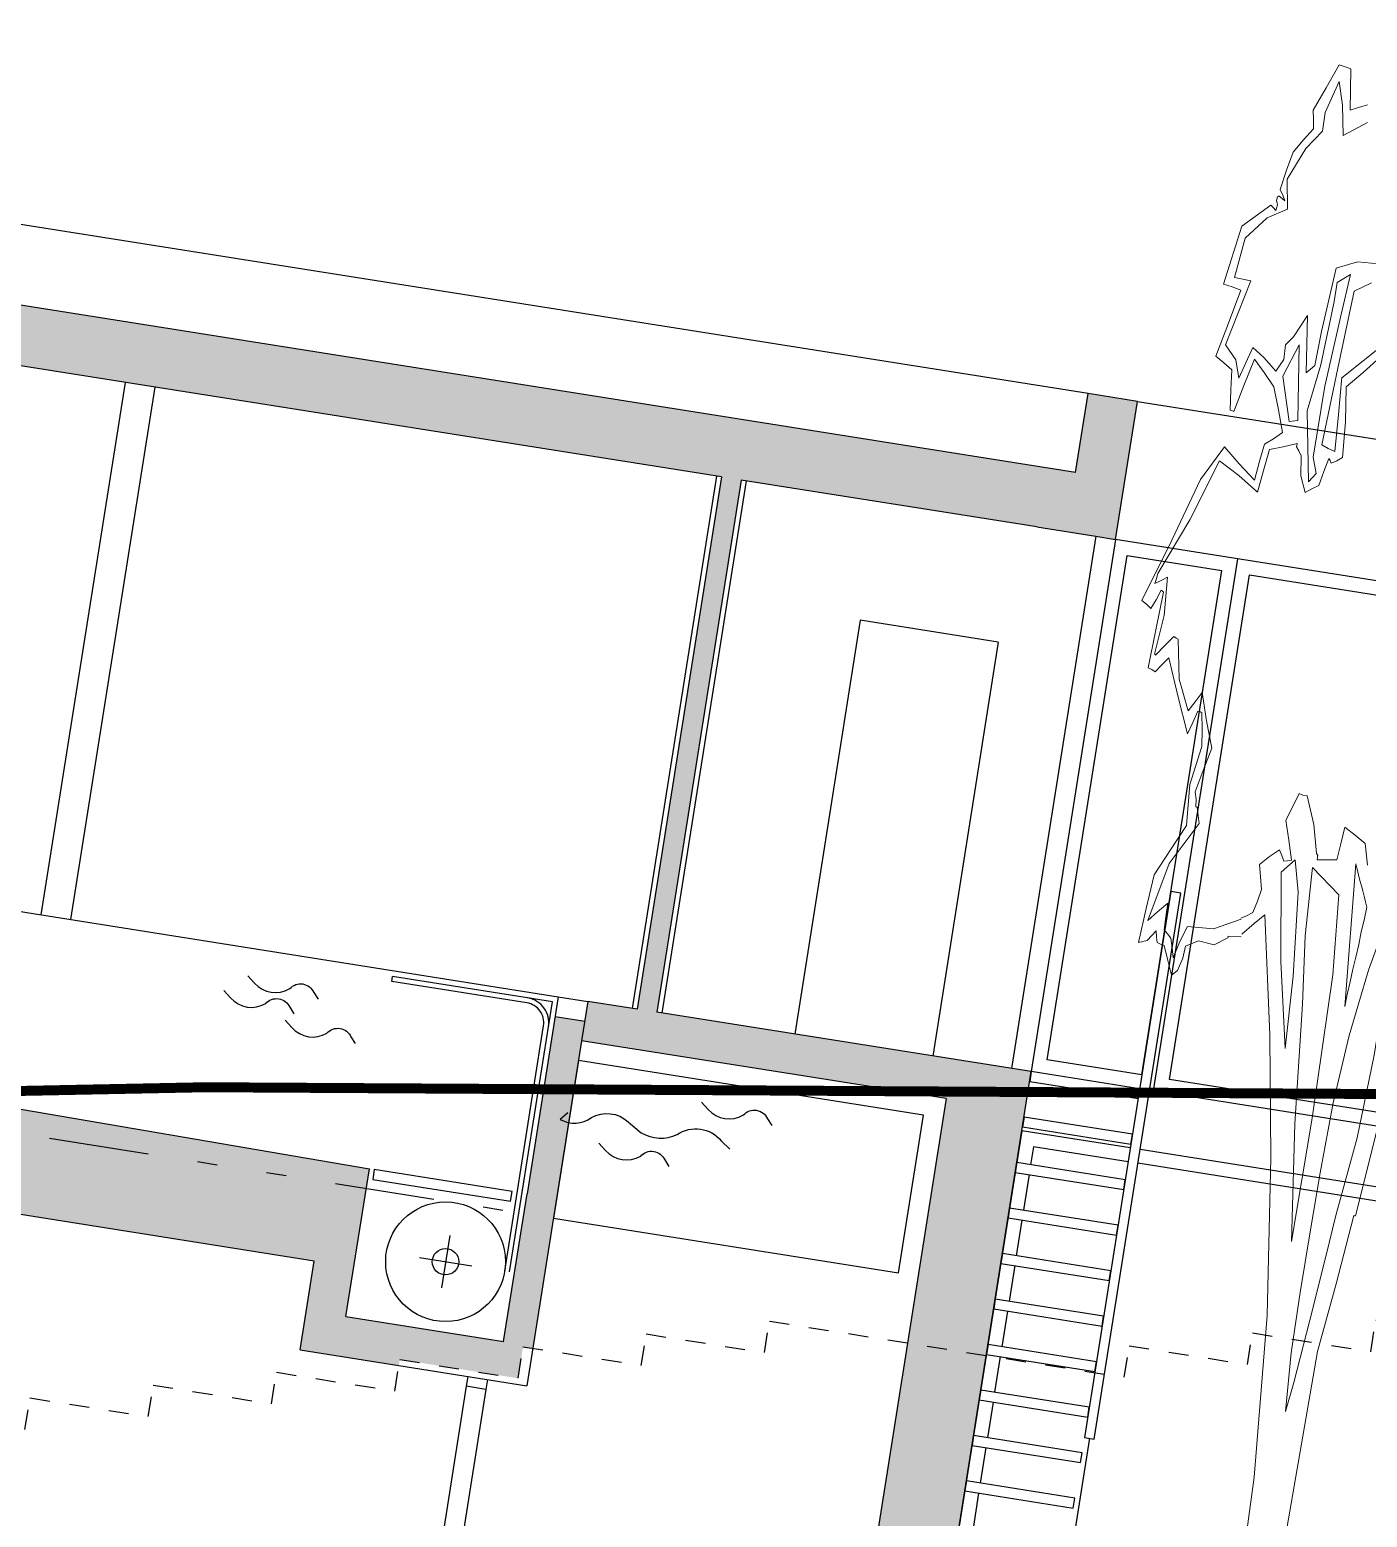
# Model space of a CAD drawing. Extents: x -640655 to -640254, y -1045449 to -1045159.
# Drawn here: x -640484.48 to -640477.77, y -1045215.45 to -1045208 of the extents above; entities that cross this region are included whole.
import ezdxf

# ---------------------------------------------------------------- set-up
doc = ezdxf.new("R2010")
doc.units = 0
doc.header["$MEASUREMENT"] = 0
doc.linetypes.add('DASHED1', pattern=[1, 0.3, -0.4, 0.3])
doc.linetypes.add('DIVIDE', pattern=[1.25, 0.5, -0.25, 0, -0.25, 0, -0.25])
doc.layers.get('0').update_dxf_attribs({"linetype": 'CONTINUOUS'})
for name, color, linetype in [('T_srafa', 8, 'CONTINUOUS'), ('T_stafaz', 7, 'CONTINUOUS'), ('T_tenka', 4, 'CONTINUOUS'), ('T_tlusta', 1, 'CONTINUOUS'), ('ZASTAVBA', 2, 'CONTINUOUS')]:
    doc.layers.add(name, color=color, linetype=linetype)

# ---------------------------------------------------------------- blocks, each defined once
blk = doc.blocks.new('STROMLIST15BOK')
at = {"lineweight": 0}
for points in [[(-876.7, 4768.9), (-745.8, 4840.7), (-614.9, 4912.5)], [(238, 2317.1), (152.3, 1830.9), (146.2, 1831), (140, 1831.1), (92.4, 1581.9), (35.6, 1332.9), (17.8, 666.4)], [(-985, 2813.8), (-947.7, 2825.5), (-907.3, 2840.2), (-888.1, 2883.1), (-871.9, 2926.1), (-892.7, 2969.6), (-913.6, 3013.2), (-851.3, 3046.1), (-789, 3075.9), (-767.7, 3057), (-746.4, 3038.1), (-721.7, 3040.7), (-693.8, 3046.4), (-735.8, 3115.1), (-777.9, 3183.7), (-746.1, 3232.5), (-714.4, 3284.5), (-686.6, 3280.9), (-655.8, 3280.3), (-577.2, 3183.3), (-526.5, 3083.6), (-520.4, 3080.4), (-514.3, 3077.2), (-514.4, 3071.1), (-514.5, 3061.8), (-446.5, 3066.8), (-375.4, 3071.7), (-365.2, 3130.2), (-354.8, 3191.7), (-275, 3168.7), (-195.1, 3145.7), (-153.2, 3070.9)], [(-631.2, 4863.4), (-734.2, 4800.4), (-837.1, 4740.5)], [(-1408.9, 2574.3), (-1451.3, 2624.4), (-1493.6, 2674.5), (-1521.3, 2678.1), (-1546, 2681.6), (-1558, 2700.3), (-1566.9, 2722.1), (-1620, 2682.9), (-1678.9, 2671.6), (-1661.3, 2794.8), (-1643.7, 2917.9), (-1555.6, 3015.2), (-1470.6, 3109.4), (-1492.7, 3254.8), (-1450.2, 3396.1), (-1467.6, 3455), (-1488.2, 3514), (-1503.6, 3517.4), (-1519, 3517.7), (-1541.4, 3474.8), (-1566.8, 3432.1), (-1675.7, 3560.5), (-1781.5, 3688.9), (-1822.1, 3661.9), (-1862.8, 3631.7), (-1887.3, 3638.3), (-1915.1, 3641.9), (-1903.4, 3780.6), (-1891.7, 3916.2), (-1901, 3919.4), (-1910.2, 3922.7), (-1935.5, 3886.1), (-1963.9, 3852.6), (-1997.6, 3865.6), (-2034.4, 3875.5), (-1891.5, 4104.5), (-1757.9, 4333.7), (-1692, 4397.3), (-1626, 4461), (-1503.5, 4409.5), (-1377.8, 4361), (-1364.3, 4425.6), (-1347.7, 4493.2), (-1288.6, 4516.8), (-1232.6, 4543.6), (-1286.8, 4621.8), (-1344.1, 4699.9), (-1429.7, 4744.6), (-1512.3, 4786.2), (-1557.2, 4688.2), (-1599.1, 4590.2), (-1614.5, 4593.5), (-1626.8, 4593.7), (-1644.1, 4665), (-1658.3, 4736.3), (-1722.8, 4755.9), (-1787.2, 4775.6), (-1735.7, 4898.1), (-1684.2, 5020.7), (-1748.9, 5028), (-1813.6, 5032.2), (-1748.1, 5247.2), (-1567.5, 5336.6), (-1549.1, 5330.1), (-1527.7, 5320.5), (-1524.4, 5329.7), (-1521.1, 5342), (-1527.2, 5348.3), (-1533.3, 5354.5), (-1533.2, 5360.7), (-1529.9, 5369.9), (-1523.7, 5372.9), (-1520.6, 5372.8), (-1496, 5366.2), (-1474.5, 5359.7), (-1495.8, 5378.6), (-1520.2, 5397.5), (-1497.3, 5468.1), (-1471.5, 5535.6), (-1412, 5583.9), (-1352.5, 5629.2), (-1364.3, 5660.3), (-1376.1, 5694.4), (-1309.8, 5779.7), (-1243.4, 5868.1), (-1200.3, 5864.2), (-1157.1, 5860.4), (-1136.8, 5785.9), (-1116.4, 5714.6), (-1060.6, 5729.1), (-1001.7, 5743.5)], [(-774.9, 5119.1), (-886.7, 5080.9), (-916.3, 4800.5), (-942.8, 4523.2), (-893.6, 4513), (-844.3, 4506), (-860.5, 4639), (-876.7, 4772)], [(-1600.1, 4710.6), (-1642.2, 4773), (-1730.9, 4820.9), (-1624.8, 5059.8), (-1742.1, 5061.9), (-1711.8, 5206.4), (-1580.7, 5290.5), (-1447.2, 5331.4), (-1482.4, 5437), (-1384.7, 5555.7), (-1287.8, 5625), (-1289.7, 5692.9), (-1225.9, 5809.1), (-1174.9, 5728), (-1136.6, 5622.3), (-981.2, 5681.4)], [(-696.5, 5191.8), (-897.2, 5186), (-1039.8, 5151.5), (-1071.7, 4920.5), (-1080, 4797.2), (-1133, 4767.2), (-1188.1, 4968.8), (-1263.6, 4886.8), (-1310.5, 4853.7), (-1305.2, 4801.1), (-1349.3, 4755.6), (-1447.3, 4797.4), (-1536.3, 4826.8), (-1600.1, 4710.6)], [(-994.6, 4385.2), (-1082.8, 4633.6), (-1039.8, 4802.7), (-1028.8, 4901.2), (-1021.5, 4962.8), (-1017.2, 5033.8), (-1016, 5101.7), (-932.1, 5137.2), (-953.2, 4986.4), (-988.5, 4730.8), (-989.9, 4474.6), (-950.8, 4418.3), (-994.6, 4385.2)], [(-1197.9, 4586.3), (-1293.9, 4742.3), (-1214.7, 4861.3), (-1139.1, 4594.5), (-1197.9, 4586.3)], [(-837.1, 4740.5), (-802.2, 4616.4), (-782.8, 4489.5), (-820.1, 4474.7), (-857.4, 4463), (-866.5, 4472.4), (-878.7, 4478.8), (-898.1, 4429.8), (-917.5, 4377.6), (-964.1, 4363), (-1007.6, 4345.3), (-1056, 4401.7), (-1076.4, 4473), (-1097.7, 4488.8), (-1119.1, 4501.5), (-1119, 4507.7), (-1118.9, 4513.9), (-1211.8, 4493.9), (-1304.7, 4477), (-1324.6, 4400.2), (-1341.4, 4320.2), (-1491.8, 4369.1), (-1645.5, 4408.9), (-1788.3, 4186), (-1952.4, 3979), (-1955.8, 3960.5), (-1962.3, 3942.1), (-1921.9, 3956.8), (-1881.5, 3971.6), (-1862.3, 3835.4), (-1886.4, 3693.8), (-1880.2, 3693.7), (-1877.2, 3690.6), (-1824, 3729.8), (-1770.9, 3765.9), (-1752.4, 3762.5), (-1737.1, 3759.1), (-1683.9, 3619.3), (-1587, 3512.7), (-1546.3, 3549), (-1508.6, 3585.4), (-1445.5, 3488.6), (-1379.2, 3394.8), (-1414.6, 3312.1), (-1446.8, 3232.4), (-1431.8, 3207.5), (-1426.2, 3179.6), (-1420, 3179.5), (-1416.9, 3179.4), (-1398.9, 3151.3), (-1383.9, 3123.3), (-1550.3, 2965.7), (-1637.3, 2754.2), (-1578, 2790.2), (-1515.7, 2826.2), (-1513.4, 2776.7), (-1511.2, 2730.4), (-1483.6, 2717.6), (-1456, 2704.7), (-1435, 2670.4), (-1417.1, 2636.2), (-1388.3, 2697.4), (-1350.2, 2755.4), (-1164.9, 2761.4), (-981.9, 2810.7)], [(-529.5, 2379.9), (-656.9, 2684.6), (-753.3, 2998.1), (-669.1, 3049.1), (-612.4, 2937), (-552.8, 2639.6), (-529.5, 2379.9)], [(-269.6, 1705.5), (-376.6, 2121), (-455.6, 2545.3), (-513.1, 2787.1), (-536.7, 3031.3), (-322, 2950.4), (-274.5, 2665.6), (-261.9, 2149.9), (-269.6, 1705.5)], [(-155.9, 2561.7), (-236.6, 3069.3), (-221.5, 3050.5), (-206.4, 3031.7), (-191.3, 3012.9), (-173.1, 2994.1), (-157.9, 2978.4), (-142.8, 2959.6), (-127.7, 2940.8), (-112.6, 2922.1), (-116.5, 2875.8), (-123.4, 2832.7), (-127.3, 2786.5), (-134.3, 2740.3), (-141.2, 2697.2), (-145.1, 2651), (-152.1, 2604.8), (-155.9, 2561.7)], [(-122.7, 1104.1), (-146.8, 1314.4), (-152.3, 1530.6), (-148.5, 1749.7), (-144.8, 1962.6), (-131.1, 2215.5), (-92.8, 2461.8), (-30, 2701.5), (60.5, 2937.6), (67, 2956), (67.4, 2974.5), (80.1, 2995.9), (89.4, 2998.8), (105.9, 2705.3), (103.7, 2405.9), (76.9, 2106.9), (13.3, 1821), (-10.9, 1676.3), (-52, 1439.3), (-96.1, 1211.7), (-122.7, 1104.1)], [(-256.1, 7.6), (-251.7, 433.5), (-269, 856.6), (-357.8, 1432.3), (-508.6, 1987.5), (-652.3, 2419.1), (-820.9, 2838.7), (-886.4, 2802.8), (-961.2, 2757.8)], [(-1054.2, 2737.9), (-1144.3, 2705.5), (-1258.4, 2710.5), (-1342.2, 2684.2), (-1349.1, 2641.1), (-1371.5, 2595.2), (-1408.9, 2574.3)], [(-1054.1, 2740.9), (-1054.2, 2737.9)], [(-961.4, 2748.6), (-1054.1, 2744)], [(-1054.1, 2744), (-1054.1, 2740.9)]]:
    blk.add_lwpolyline(points, dxfattribs=at)

msp = doc.modelspace()

# ---------------------------------------------------------------- hatches: boundary and pattern name
at = {"layer": 'T_srafa', "linetype": 'Continuous'}
for points in [[(-640478.9266, -1045209.859), (-640479.1735, -1045209.8199), (-640479.2361, -1045210.215), (-640490.5007, -1045208.4309), (-640490.4381, -1045208.0358), (-640490.685, -1045207.9967), (-640490.7945, -1045208.6881), (-640481.0115, -1045210.2375), (-640481.4339, -1045212.9043), (-640481.6808, -1045212.8652), (-640481.7121, -1045213.0627), (-640479.8849, -1045213.3521), (-640480.0788, -1045214.5769), (-640479.6838, -1045214.6394), (-640479.4585, -1045213.2172), (-640481.3351, -1045212.9199), (-640480.9127, -1045210.2532), (-640479.4312, -1045210.4878), (-640479.1349, -1045210.5348), (-640479.0361, -1045210.5504)], [(-640482.7755, -1045213.7043), (-640490.8589, -1045212.3227), (-640490.7338, -1045211.5326), (-640490.8819, -1045211.5091), (-640491.1009, -1045212.8919), (-640483.0513, -1045214.1668), (-640483.1217, -1045214.6113), (-640482.6278, -1045214.6895), (-640482.6231, -1045214.6599), (-640482.0305, -1045214.7537), (-640482.0055, -1045214.5957), (-640481.9561, -1045214.6035), (-640481.777, -1045213.4726, -0.077445), (-640481.819, -1045213.4571, 0.077445), (-640481.777, -1045213.4726), (-640481.7121, -1045213.0627), (-640481.6964, -1045212.964), (-640481.8446, -1045212.9405), (-640481.9854, -1045213.8294), (-640482.1027, -1045214.5702), (-640482.8929, -1045214.445)], [(-640479.6838, -1045214.6394), (-640480.0788, -1045214.5769), (-640480.4793, -1045217.1054), (-640491.2451, -1045215.4002), (-640491.739, -1045215.322), (-640491.886, -1045215.2918), (-640491.934, -1045215.5948), (-640480.1312, -1045217.4642)]]:
    msp.add_hatch(color=256, dxfattribs=at).paths.add_polyline_path(points)
h = msp.add_hatch(dxfattribs=at)
h.set_pattern_fill('ANSI34', color=256, scale=0.7, style=0)
h.set_pattern_definition([(35.99993615, (0, 0), (-0.30858678412, 0.42473426594), []), (35.99993615, (0.1222, -0.01936), (-0.30858678412, 0.42473426594), []), (35.99993615, (0.24444, -0.0387), (-0.30858678412, 0.42473426594), []), (35.99993615, (0.36666, -0.05807), (-0.30858678412, 0.42473426594), [])])
h.paths.add_polyline_path([(-640463.956, -1045213.2214), (-640463.9554, -1045213.2176), (-640465.5389, -1045213.2389), (-640466.8454, -1045213.8463), (-640467.1403, -1045213.7507), (-640467.8755, -1045218.3929), (-640474.3449, -1045217.3682), (-640477.0586, -1045217.2422), (-640478.392, -1045217.031), (-640478.5015, -1045217.7224), (-640480.1312, -1045217.4642), (-640491.934, -1045215.5948), (-640491.8871, -1045215.2985), (-640494.8473, -1045214.8297), (-640494.8249, -1045214.6881), (-640498.1991, -1045213.9951), (-640498.4458, -1045213.9545), (-640498.4459, -1045213.9545), (-640498.6836, -1045215.4005), (-640465.1642, -1045220.7094)])
h.paths.add_polyline_path([(-640498.4459, -1045213.9545), (-640500.3361, -1045213.7401), (-640500.4051, -1045213.7288), (-640500.4445, -1045213.7831), (-640500.4542, -1045213.8423), (-640502.5248, -1045213.5444), (-640502.7175, -1045214.7615), (-640498.6836, -1045215.4005)])
h.paths.add_polyline_path([(-640502.5248, -1045213.5444), (-640506.3943, -1045212.9878), (-640506.3845, -1045212.9286), (-640506.4044, -1045212.8645), (-640508.595, -1045212.5045), (-640510.5359, -1045213.5232), (-640502.7175, -1045214.7615)])
h.paths.add_polyline_path([(-640476.9647, -1045216.6495), (-640478.2981, -1045216.4384), (-640478.392, -1045217.031), (-640477.0586, -1045217.2422), (-640474.3449, -1045217.3682), (-640477.0117, -1045216.9459)], flags=17)
h.paths.add_polyline_path([(-640478.3475, -1045216.4305), (-640479.8784, -1045216.1881), (-640479.9723, -1045216.7807), (-640478.4414, -1045217.0232)], flags=17)
h.paths.add_polyline_path([(-640478.4414, -1045217.0232), (-640479.9723, -1045216.7807), (-640480.027, -1045217.1264, 0.414214), (-640479.7777, -1045217.4696), (-640478.8393, -1045217.6182, 0.414214), (-640478.4961, -1045217.3688)], flags=17)
h.paths.add_polyline_path([(-640463.9554, -1045213.2176), (-640465.128, -1045213.0479), (-640465.5389, -1045213.2389)])

# ---------------------------------------------------------------- linework, layer by layer
for points in [[(-640483.3843, -1045212.7367), (-640483.3508, -1045212.7735, 0.360961), (-640483.1744, -1045212.8015, -0.545927), (-640483.0539, -1045212.8206), (-640483.0326, -1045212.8534)], [(-640483.5047, -1045212.811), (-640483.4713, -1045212.8479, 0.360961), (-640483.2949, -1045212.8758, -0.545927), (-640483.1744, -1045212.8949), (-640483.1531, -1045212.9278)], [(-640483.1978, -1045212.9596), (-640483.1644, -1045212.9965, 0.360961), (-640482.9879, -1045213.0244, -0.545927), (-640482.8675, -1045213.0435), (-640482.8462, -1045213.0763)], [(-640481.1107, -1045213.3696), (-640481.0772, -1045213.4065, 0.360961), (-640480.9008, -1045213.4344, -0.545927), (-640480.7803, -1045213.4535), (-640480.759, -1045213.4864)], [(-640481.7815, -1045213.4231), (-640481.819, -1045213.4571, 0.292451), (-640481.6626, -1045213.4478, -0.329558), (-640481.4791, -1045213.4688), (-640481.4558, -1045213.4891)], [(-640481.4558, -1045213.4891), (-640481.4127, -1045213.524, 0.246714), (-640481.233, -1045213.5323, -0.385911), (-640481.0121, -1045213.564), (-640480.9689, -1045213.6056)], [(-640481.6257, -1045213.5756), (-640481.5922, -1045213.6124, 0.360961), (-640481.4158, -1045213.6404, -0.545927), (-640481.2953, -1045213.6595), (-640481.274, -1045213.6923)]]:
    msp.add_lwpolyline(points, format="xyb", dxfattribs=at)
at = {"layer": 'T_tenka', "linetype": 'Continuous'}
for p, q in [((-640479.1735, -1045209.8199), (-640490.4381, -1045208.0358)), ((-640483.9992, -1045209.7643), (-640484.4216, -1045212.4311)), ((-640483.8511, -1045209.7878), (-640484.2735, -1045212.4546)), ((-640478.9266, -1045209.859), (-640475.9635, -1045210.3283)), ((-640481.0362, -1045210.2336), (-640481.4586, -1045212.9004)), ((-640480.888, -1045210.2571), (-640481.3104, -1045212.9239)), ((-640479.1349, -1045210.5348), (-640479.5573, -1045213.2015)), ((-640479.0361, -1045210.5504), (-640479.4585, -1045213.2172)), ((-640476.073, -1045211.0197), (-640479.0361, -1045210.5504)), ((-640478.9043, -1045213.2341), (-640478.5038, -1045210.7056)), ((-640478.8461, -1045213.3142), (-640478.4237, -1045210.6474)), ((-640480.3152, -1045210.9553), (-640480.6437, -1045213.0295)), ((-640479.6238, -1045211.0648), (-640480.3152, -1045210.9553)), ((-640479.6238, -1045211.0648), (-640479.9523, -1045213.139)), ((-640490.8663, -1045211.4103), (-640481.8289, -1045212.8417)), ((-640478.7588, -1045212.3155), (-640479.192, -1045215.0507)), ((-640479.1426, -1045215.0585), (-640478.7094, -1045212.3233)), ((-640478.7094, -1045212.3233), (-640478.7588, -1045212.3155)), ((-640482.6625, -1045212.7658), (-640482.6586, -1045212.7411)), ((-640481.9858, -1045212.873), (-640482.6625, -1045212.7658)), ((-640481.8584, -1045212.8679), (-640482.6586, -1045212.7411)), ((-640482.0726, -1045214.2206), (-640481.8584, -1045212.8679)), ((-640482.0973, -1045214.2167), (-640481.9026, -1045212.9874)), ((-640478.9153, -1045213.3032), (-640479.4585, -1045213.2172)), ((-640476.4954, -1045213.6865), (-640478.8659, -1045213.311)), ((-640482.3729, -1045214.0388), (-640482.4144, -1045214.3007)), ((-640482.5246, -1045214.149), (-640482.2627, -1045214.1905)), ((-640482.29, -1045214.7936), (-640482.6028, -1045216.769)), ((-640482.1912, -1045214.8093), (-640482.5041, -1045216.7847)), ((-640479.1673, -1045215.0546), (-640479.3238, -1045216.0423)), ((-640479.192, -1045215.0507), (-640479.1426, -1045215.0585))]:
    msp.add_line(p, q, dxfattribs=at)
at = {"layer": 'T_tenka', "linetype": 'DIVIDE'}
msp.add_line((-640495.8348, -1045211.7362), (-640482.0009, -1045213.9273), dxfattribs=at)
at = {"layer": 'T_tenka', "linetype": 'Continuous'}
for points in [[(-640478.9043, -1045213.2341), (-640479.3784, -1045213.159), (-640478.9779, -1045210.6305), (-640478.5038, -1045210.7056)], [(-640478.766, -1045213.256), (-640478.3656, -1045210.7275), (-640476.1531, -1045211.0779), (-640476.5536, -1045213.6064), (-640478.766, -1045213.256)], [(-640478.9622, -1045213.5995), (-640479.5054, -1045213.5135), (-640479.9278, -1045216.1802), (-640476.9647, -1045216.6495), (-640476.5424, -1045213.9828), (-640478.9128, -1045213.6073)], [(-640478.9731, -1045213.6687), (-640479.4472, -1045213.5936), (-640479.4616, -1045213.684)], [(-640478.5001, -1045216.3355), (-640477.0229, -1045216.5695), (-640476.6224, -1045214.041), (-640478.9238, -1045213.6765)], [(-640479.4694, -1045213.7334), (-640479.4977, -1045213.9119)], [(-640479.5055, -1045213.9613), (-640479.5338, -1045214.1398)], [(-640479.5416, -1045214.1892), (-640479.5699, -1045214.3678)], [(-640479.5777, -1045214.4172), (-640479.606, -1045214.5957)], [(-640479.6138, -1045214.6451), (-640479.6421, -1045214.8236)], [(-640479.6499, -1045214.873), (-640479.6782, -1045215.0516)], [(-640479.686, -1045215.1009), (-640479.7143, -1045215.2795)], [(-640479.7221, -1045215.3289), (-640479.7504, -1045215.5074)]]:
    msp.add_lwpolyline(points, dxfattribs=at)
for points in [[(-640481.8529, -1045213.9517), (-640480.1244, -1045214.2254), (-640479.9993, -1045213.4353), (-640481.7277, -1045213.1615)], [(-640479.4663, -1045213.2666), (-640478.9231, -1045213.3526), (-640478.9153, -1045213.3032), (-640479.4585, -1045213.2172)], [(-640479.5024, -1045213.4945), (-640478.9592, -1045213.5805), (-640478.9514, -1045213.5311), (-640479.4946, -1045213.4451)], [(-640479.5385, -1045213.7224), (-640478.9953, -1045213.8085), (-640478.9875, -1045213.7591), (-640479.5307, -1045213.673)], [(-640482.7587, -1045213.7576), (-640482.0673, -1045213.8671), (-640482.0595, -1045213.8177), (-640482.7508, -1045213.7082)], [(-640479.5746, -1045213.9503), (-640479.0314, -1045214.0364), (-640479.0236, -1045213.987), (-640479.5668, -1045213.901)], [(-640479.6107, -1045214.1783), (-640479.0675, -1045214.2643), (-640479.0597, -1045214.2149), (-640479.6029, -1045214.1289)], [(-640479.6468, -1045214.4062), (-640479.1036, -1045214.4922), (-640479.0958, -1045214.4429), (-640479.639, -1045214.3568)], [(-640479.6829, -1045214.6341), (-640479.1397, -1045214.7202), (-640479.1319, -1045214.6708), (-640479.6751, -1045214.5847)], [(-640479.719, -1045214.8621), (-640479.1758, -1045214.9481), (-640479.168, -1045214.8987), (-640479.7112, -1045214.8127)], [(-640479.7551, -1045215.09), (-640479.2119, -1045215.176), (-640479.2041, -1045215.1266), (-640479.7473, -1045215.0406)], [(-640479.7912, -1045215.3179), (-640479.248, -1045215.404), (-640479.2402, -1045215.3546), (-640479.7834, -1045215.2685)]]:
    msp.add_lwpolyline(points, close=True, dxfattribs=at)
for radius in [0.3, 0.0663]:
    msp.add_circle((-640482.3936, -1045214.1697), radius, dxfattribs=at)
for radius in [0.1, 0.125]:
    msp.add_arc((-640482.0014, -1045212.9718), radius, 350.99994, 80.99994, dxfattribs=at)
at = {"layer": 'T_tlusta', "linetype": 'Continuous'}
for p, q in [((-640479.2361, -1045210.215), (-640490.5007, -1045208.4309)), ((-640481.0115, -1045210.2375), (-640490.7945, -1045208.6881)), ((-640479.2361, -1045210.215), (-640479.1735, -1045209.8199)), ((-640478.9266, -1045209.859), (-640479.1735, -1045209.8199)), ((-640479.0361, -1045210.5504), (-640478.9266, -1045209.859)), ((-640481.0115, -1045210.2375), (-640481.4339, -1045212.9043)), ((-640480.9127, -1045210.2532), (-640481.3351, -1045212.9199)), ((-640479.4312, -1045210.4878), (-640480.9127, -1045210.2532)), ((-640479.4312, -1045210.4878), (-640479.1349, -1045210.5348)), ((-640479.1349, -1045210.5348), (-640479.0361, -1045210.5504)), ((-640490.8589, -1045212.3227), (-640482.7755, -1045213.7043)), ((-640481.8289, -1045212.8417), (-640481.9854, -1045213.8294)), ((-640481.8289, -1045212.8417), (-640481.6808, -1045212.8652)), ((-640481.6808, -1045212.8652), (-640481.7121, -1045213.0627)), ((-640481.4339, -1045212.9043), (-640481.6808, -1045212.8652)), ((-640483.0513, -1045214.1668), (-640491.1009, -1045212.8919)), ((-640481.8446, -1045212.9405), (-640481.6964, -1045212.964)), ((-640479.4585, -1045213.2172), (-640481.3351, -1045212.9199)), ((-640481.7121, -1045213.0627), (-640481.9858, -1045214.7912)), ((-640479.8849, -1045213.3521), (-640481.7121, -1045213.0627)), ((-640480.1312, -1045217.4642), (-640479.4585, -1045213.2172)), ((-640479.8849, -1045213.3521), (-640480.4793, -1045217.1054)), ((-640482.8929, -1045214.445), (-640482.7755, -1045213.7043)), ((-640482.1027, -1045214.5702), (-640481.9854, -1045213.8294)), ((-640483.1217, -1045214.6113), (-640483.0513, -1045214.1668)), ((-640482.8929, -1045214.445), (-640482.1027, -1045214.5702)), ((-640483.1217, -1045214.6113), (-640481.9858, -1045214.7912)), ((-640482.2821, -1045214.7443), (-640482.29, -1045214.7936)), ((-640482.1912, -1045214.8093), (-640482.29, -1045214.7936)), ((-640482.1834, -1045214.7599), (-640482.1912, -1045214.8093))]:
    msp.add_line(p, q, dxfattribs=at)
at = {"layer": 'T_tlusta', "linetype": 'DIVIDE', "ltscale": 0.2}
msp.add_line((-640480.7702, -1045214.4674), (-640478.9924, -1045214.749), dxfattribs=at)
for points in [[(-640478.9924, -1045214.749), (-640478.9673, -1045214.5909), (-640478.3747, -1045214.6848), (-640478.3497, -1045214.5268), (-640477.7571, -1045214.6206), (-640477.7321, -1045214.4626), (-640477.1394, -1045214.5564), (-640477.1144, -1045214.3984), (-640476.5218, -1045214.4923), (-640476.4968, -1045214.3342), (-640475.9042, -1045214.4281), (-640475.8791, -1045214.2701), (-640475.2865, -1045214.3639), (-640475.2615, -1045214.2059), (-640474.6689, -1045214.2998), (-640474.6438, -1045214.1417), (-640474.0512, -1045214.2356), (-640474.0262, -1045214.0776)], [(-640485.1187, -1045215.0746), (-640485.0937, -1045214.9165), (-640484.5011, -1045215.0104), (-640484.4761, -1045214.8524), (-640483.8835, -1045214.9462), (-640483.8584, -1045214.7882), (-640483.2658, -1045214.8821), (-640483.2408, -1045214.724), (-640482.6482, -1045214.8179), (-640482.6231, -1045214.6599), (-640482.0305, -1045214.7537), (-640482.0055, -1045214.5957), (-640481.4129, -1045214.6896), (-640481.3879, -1045214.5315), (-640480.7952, -1045214.6254), (-640480.7702, -1045214.4674)]]:
    msp.add_lwpolyline(points, dxfattribs=at)
at = {"layer": 'ZASTAVBA', "color": 146, "linetype": 'DASHED1', "const_width": 0.05}
msp.add_lwpolyline([(-640496.3126, -1045213.3069), (-640490.9159, -1045213.4421), (-640483.5957, -1045213.2955), (-640473.9113, -1045213.3517), (-640463.7749, -1045213.2152)], dxfattribs=at)

# ---------------------------------------------------------------- block references
at = {"layer": 'T_stafaz', "xscale": 0.0007040000134701968, "yscale": 0.001407999996445142, "zscale": 0.0007040000000000001, "rotation": 350.9999373236197}
msp.add_blockref('STROMLIST15BOK', (-640478.3429, -1045216.4699), dxfattribs=at)

doc.saveas('drawing.dxf')
